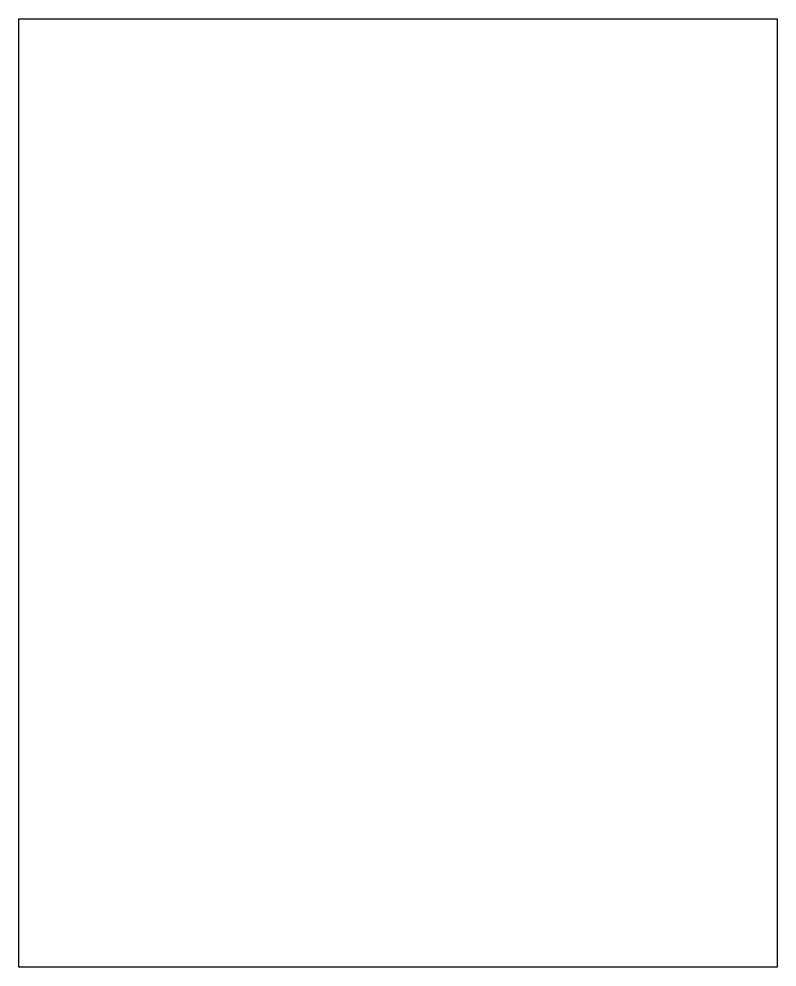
# Model space of a CAD drawing. Header units: millimetres. Extents: x 0 to 200, y -250 to 0.
import ezdxf

# ---------------------------------------------------------------- set-up
doc = ezdxf.new("R2010")
doc.units = ezdxf.units.MM

msp = doc.modelspace()

# ---------------------------------------------------------------- linework, layer by layer
msp.add_lwpolyline([(0, 0), (200, 0), (200, -250), (0, -250)], close=True)

doc.saveas('drawing.dxf')
